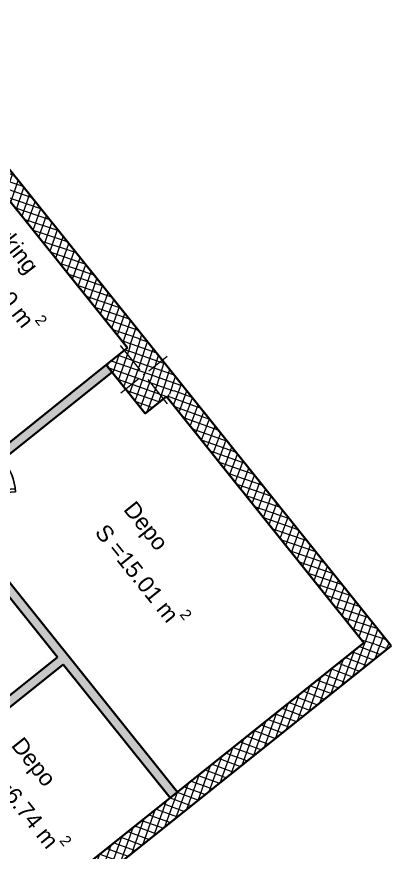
# Model space of a CAD drawing. Header units: metres. Extents: x 7511783 to 7512372, y 4692307 to 4692611.
# Drawn here: x 7512364.82 to 7512369.64, y 4692528.22 to 4692538.96 of the extents above; entities that cross this region are included whole.
import ezdxf

# ---------------------------------------------------------------- set-up
doc = ezdxf.new("R2010")
doc.units = ezdxf.units.M
for name, color, linetype, lineweight in [('A - Fill Zone_Pen_No__1', 7, 'Continuous', 0), ('A - Muret', 7, 'Continuous', 0), ('A - Muret_Pen_No__7', 7, 'Continuous', 0), ('A - Shtyllat', 7, 'Continuous', 0), ('A - Shtyllat_Pen_No__1', 7, 'Continuous', 0), ('A - Shtyllat_Pen_No__7', 7, 'Continuous', 0), ('ARCHICAD Doors_Pen_No__42', 8, 'Continuous', 0), ('garazhat-netw-amiri - b1', 20, 'Continuous', 0)]:
    doc.layers.add(name, color=color, linetype=linetype, lineweight=lineweight)
doc.layers.add('A - Fill Zone_Pen_No__145', color=7, linetype='Continuous', lineweight=0, true_color=0x0077b0)
doc.layers.add('A - Muret_Pen_No__102', color=7, linetype='Continuous', lineweight=0, true_color=0xcccccc)
doc.styles.add('GENERATED_STYLE_1', font='arial.ttf')
pattern_1 = [(44.99999999999999, (0, 0), (-68.94290863686237, 68.94290863686243), []), (135.0000000000002, (0, 0), (68.94290863686219, 68.94290863686261), [])]

# ---------------------------------------------------------------- blocks, each defined once
blk = doc.blocks.new('Wall_51', base_point=(75456.13369070938, -29146.91751099753))
at = {"layer": 'A - Muret_Pen_No__102', "linetype": 'Continuous', "lineweight": 13, "true_color": 0xcccccc}
h = blk.add_hatch(dxfattribs=at)
h.set_pattern_fill('CONCRETE_BLOCK', color=254, style=0, pattern_type=2)
h.set_pattern_definition(pattern_1)
h.paths.add_polyline_path([(75387.36626624182, -29982.24458260021), (76679.27628421261, -35739.34390052439), (76923.19459822259, -35684.60773724302), (77098.36126340371, -36465.19510545321), (76854.4424123108, -36519.93138925796), (77935.87358854203, -41339.08024673167), (78179.80262513347, -41284.34167726374), (78354.96929031459, -42064.92904547394), (78111.03971664025, -42119.66773546524), (78941.49079895228, -45820.38163429968), (79185.29665110492, -45765.67070787111), (79316.67164999075, -46351.11123402876), (79072.86539502592, -46405.82225084986), (80537.29458175127, -52931.71349309536), (80781.07732541968, -52877.00775229531), (80868.66065801025, -53267.3014364004), (80624.87764580038, -53322.00723746214), (81894.28459658063, -58978.8268215258), (82138.21822794317, -58924.0872209744), (75631.3003558905, -29927.50487920773)])
h = blk.add_hatch(dxfattribs=at)
h.set_pattern_fill('CONCRETE_BLOCK', color=254, style=0, pattern_type=2)
h.set_pattern_definition(pattern_1)
h.paths.add_polyline_path([(82069.45072467883, -59759.41431025938), (82958.32441756947, -63720.47511161403), (83257.00457082296, -63909.70114019907), (82313.38434370431, -59704.67471247646)])
at = {"layer": 'A - Muret_Pen_No__7', "color": 7, "linetype": 'Continuous', "lineweight": 35, "flags": 128}
for points in [[(82138.21814914639, -58924.08723865669), (75631.29981880749, -29927.50499973072)], [(80624.87764580038, -53322.00723746214), (81894.28459658063, -58978.8268215258)], [(83257.00457082296, -63909.70114019907), (82313.38427724458, -59704.67472739027)], [(82069.45072467883, -59759.41431025938), (82958.32441756947, -63720.47511161403)]]:
    blk.add_lwpolyline(points, dxfattribs=at)
blk = doc.blocks.new('Wall_52', base_point=(83257.00457082296, -63909.70114019907))
at = {"layer": 'A - Muret_Pen_No__102', "linetype": 'Continuous', "lineweight": 13, "true_color": 0xcccccc}
h = blk.add_hatch(dxfattribs=at)
h.set_pattern_fill('CONCRETE_BLOCK', color=254, style=0, pattern_type=2)
h.set_pattern_definition(pattern_1)
h.paths.add_polyline_path([(82958.32441756947, -63720.47511161403), (63209.8076728204, -68149.39193870047), (63264.51523607765, -68393.3326743771), (83257.00457082296, -63909.70114019907)])
at = {"layer": 'A - Muret_Pen_No__7', "color": 7, "linetype": 'Continuous', "lineweight": 35, "flags": 128}
for points in [[(82958.32441756947, -63720.47511161403), (63209.8076728204, -68149.39193870047)], [(63264.51523607765, -68393.3326743771), (83257.00457082296, -63909.70114019907)]]:
    blk.add_lwpolyline(points, dxfattribs=at)
blk = doc.blocks.new('Door 22_2')
at = {"layer": 'ARCHICAD Doors_Pen_No__42', "color": 8, "linetype": 'Continuous', "lineweight": 25}
for p, q in [((-260.3921784050518, 393.9747868736185), (-237.4491209510099, 426.7408686451782)), ((349.0569425459581, -32.76608177155968), (-260.3921784050518, 393.9747868736185)), ((-237.4491209510099, 426.7408686451782), (371.9999999999999, 0)), ((-437, 0), (-437, 19)), ((-437, 19), (-387, 19)), ((-387, 0), (-437, 0)), ((-400, 0), (-437.0000000000001, 0)), ((-400, 0), (-437.0000000000001, 0)), ((-372.0000000000001, 0), (-400, 0)), ((-400, 0), (-400, -115)), ((-400, 0), (-400, -115)), ((-400, 0), (-400, -115)), ((-387, 19), (-387, 0)), ((-372.0000000000001, -40), (-372.0000000000001, 0)), ((371.9999999999999, 0), (349.0569425459581, -32.76608177155968)), ((400, 0), (372.0000000000001, 0)), ((372.0000000000001, 0), (372.0000000000001, -40)), ((387, 19), (437, 19)), ((387, 0), (387, 19)), ((437, 0), (387, 0)), ((400, -115), (400, 0)), ((400, 0), (400, -115)), ((400, 0), (400, -115)), ((400, 0), (437.0000000000001, 0)), ((400, 0), (437.0000000000001, 0)), ((437, 19), (437, 0)), ((-360.0000000000001, -40), (-372.0000000000001, -40)), ((-360.0000000000001, -115), (-360.0000000000001, -40)), ((372.0000000000001, -40), (360.0000000000001, -40)), ((360.0000000000001, -40), (360.0000000000001, -115)), ((-437, -139), (-437, -120)), ((-437, -120), (-387, -120)), ((-400, -120), (-437.0000000000001, -120)), ((-400, -120), (-437.0000000000001, -120)), ((-387, -139), (-437, -139)), ((-400, -120), (-400, -115)), ((-400, -115), (-375, -115)), ((-400, -115), (-360.0000000000001, -115)), ((-400, -115), (-400, -120)), ((-400, -115), (-400, -120)), ((-375, -120), (-400, -120)), ((-387, -120), (-387, -139)), ((-375, -115), (-375, -120)), ((360.0000000000001, -115), (400, -115)), ((375, -120), (375, -115)), ((375, -115), (400, -115)), ((400, -120), (375, -120)), ((387, -120), (437, -120)), ((387, -139), (387, -120)), ((437, -139), (387, -139)), ((400, -115), (400, -120)), ((400, -115), (400, -120)), ((400, -115), (400, -120)), ((400, -120), (437.0000000000001, -120)), ((400, -120), (437.0000000000001, -120)), ((437, -120), (437, -139))]:
    blk.add_line(p, q, dxfattribs=at)
blk.add_arc((371.9999999999999, 0), 744, 145, 180, dxfattribs=at)
blk = doc.blocks.new('Wall_67', base_point=(76481.04478121082, -60316.56197944703))
at = {"layer": 'A - Muret_Pen_No__102', "linetype": 'Continuous', "lineweight": 0, "true_color": 0xcccccc}
for points in [[(81552.77836814358, -59055.46211245882), (79826.08316179363, -59442.93880958888), (79852.35816777733, -59560.02692335827), (81579.05337412728, -59172.5502262282)], [(76454.7766393055, -60199.47234831565), (76481.05164528922, -60316.56046208504), (79071.77079355328, -59735.19357901112), (79045.49578756958, -59618.10546524173)]]:
    blk.add_hatch(color=254, dxfattribs=at).paths.add_polyline_path(points)
at = {"layer": 'A - Muret_Pen_No__7', "color": 7, "linetype": 'Continuous', "lineweight": 35}
for p, q in [((79826.08317875642, -59442.93879673466), (79862.18534453615, -59434.83733847004)), ((79827.1779704138, -59447.81746778598), (79826.08317875642, -59442.93879673466)), ((79852.3581785336, -59560.02690196619), (79827.1779704138, -59447.81746778598)), ((79045.49581054623, -59618.10546191579), (79009.3936447665, -59626.20692018042)), ((79046.5906022036, -59622.9841329671), (79045.49581054623, -59618.10546191579)), ((79071.77081032339, -59735.19356714732), (79046.5906022036, -59622.9841329671)), ((79852.3581785336, -59560.02690196619), (79888.46034431331, -59551.92544370157)), ((79071.77081032339, -59735.19356714732), (79035.66864454366, -59743.29502541195))]:
    blk.add_line(p, q, dxfattribs=at)
at = {"layer": 'A - Muret_Pen_No__7', "color": 7, "linetype": 'Continuous', "lineweight": 35, "flags": 128}
for points in [[(81552.7783743501, -59055.46206893428), (79826.08320539519, -59442.93879075682)], [(81579.05337412728, -59172.55017416581), (81552.7783743501, -59055.46206893428)], [(79852.35820517236, -59560.02689598835), (81579.05337412728, -59172.55017416581)], [(79045.49584574952, -59618.10545401603), (76454.76978143364, -60199.4738742155)], [(78925.41067878397, -59768.03731686878), (79071.7708455267, -59735.19355924756)], [(76481.04478121082, -60316.56197944703), (78808.32257254375, -59794.3123168723)]]:
    blk.add_lwpolyline(points, dxfattribs=at)
at = {"layer": 'ARCHICAD Doors_Pen_No__42', "color": 8, "linetype": 'Continuous', "lineweight": 25, "zscale": 1000, "rotation": 192.6478581666995}
blk.add_blockref('Door 22_2', (79462.06449442849, -59647.61023455676), dxfattribs=at)
blk = doc.blocks.new('Wall_68', base_point=(78808.32257254375, -59794.3123168723))
at = {"layer": 'A - Muret_Pen_No__102', "linetype": 'Continuous', "lineweight": 0, "true_color": 0xcccccc}
blk.add_hatch(color=254, dxfattribs=at).paths.add_polyline_path([(78808.32257254375, -59794.31231687229), (79845.39199156147, -64418.59937994905), (79962.48354468626, -64392.33974958559), (78925.41067878397, -59768.03731686877)])
at = {"layer": 'A - Muret_Pen_No__7', "color": 7, "linetype": 'Continuous', "lineweight": 35, "flags": 128}
for points in [[(78808.32257254375, -59794.31231687229), (79337.90308006862, -62155.70900343581)], [(79962.48354468626, -64392.33974958559), (78925.41067878397, -59768.03731686877)], [(79364.16271043208, -62272.80055656059), (79845.39199156147, -64418.59937994905)], [(79845.39199156147, -64418.59937994905), (79962.48354468626, -64392.33974958559)]]:
    blk.add_lwpolyline(points, dxfattribs=at)
blk = doc.blocks.new('Wall_69', base_point=(76451.34327758304, -62926.04632519987))
at = {"layer": 'A - Muret_Pen_No__102', "linetype": 'Continuous', "lineweight": 0, "true_color": 0xcccccc}
blk.add_hatch(color=254, dxfattribs=at).paths.add_polyline_path([(76568.43483070785, -62899.7866948364), (79364.16271043207, -62272.8005565606), (79337.9030800686, -62155.70900343582), (76542.17520034437, -62782.69514171161)])
at = {"layer": 'A - Muret_Pen_No__7', "color": 7, "linetype": 'Continuous', "lineweight": 35, "flags": 128}
for points in [[(79337.9030800686, -62155.70900343582), (76542.17520034437, -62782.69514171161)], [(76568.43483070785, -62899.7866948364), (79364.16271043207, -62272.8005565606)]]:
    blk.add_lwpolyline(points, dxfattribs=at)
blk = doc.blocks.new('Column_160', base_point=(81933.08883970446, -59380.06671201398))
at = {"layer": 'A - Shtyllat', "linetype": 'Continuous', "lineweight": 0, "true_color": 0x000000}
h = blk.add_hatch(dxfattribs=at)
h.set_pattern_fill('CONCRETE_BLOCK', color=18, style=0, pattern_type=2)
h.set_pattern_definition(pattern_1)
h.paths.add_polyline_path([(81552.7852440351, -59055.4605273518), (81727.95190921621, -59836.04789556201), (82069.45072467883, -59759.41431025938), (81894.28459658063, -58978.8268215258)])
h = blk.add_hatch(dxfattribs=at)
h.set_pattern_fill('CONCRETE_BLOCK', color=18, style=0, pattern_type=2)
h.set_pattern_definition(pattern_1)
h.paths.add_polyline_path([(82138.21814914639, -58924.08723865669), (81894.28459658063, -58978.8268215258), (82069.45072467883, -59759.41431025938), (82313.38427724458, -59704.67472739027)])
h = blk.add_hatch(dxfattribs=at)
h.set_pattern_fill('CONCRETE_BLOCK', color=18, style=0, pattern_type=2)
h.set_pattern_definition(pattern_1)
h.paths.add_polyline_path([(82138.22577019273, -58924.08552846596), (82313.38427724458, -59704.67472739027)])
at = {"layer": 'A - Shtyllat_Pen_No__1', "color": 7, "linetype": 'Continuous', "lineweight": 13}
for p, q in [((81915.57217318636, -59302.00797519297), (81827.9888405958, -58911.71429108786)), ((82011.14757652549, -59362.55004549587), (82303.86783960431, -59296.86254605296)), ((81855.03010288345, -59397.58337853209), (81562.30983980463, -59463.27087797501)), ((81950.60550622258, -59458.125448835), (82038.18883881313, -59848.41913294011))]:
    blk.add_line(p, q, dxfattribs=at)
blk.add_point((81933.08883970446, -59380.06671201398), dxfattribs=at)
at = {"layer": 'A - Shtyllat_Pen_No__7', "color": 7, "linetype": 'Continuous', "lineweight": 35, "flags": 128}
for points in [[(81894.28459658063, -58978.8268215258), (81552.7852440351, -59055.4605273518)], [(82313.38427724458, -59704.67472739027), (82138.22577019273, -58924.08552846596)], [(81552.7852440351, -59055.4605273518), (81727.95190921621, -59836.04789556201), (82069.45072467883, -59759.41431025938)]]:
    blk.add_lwpolyline(points, dxfattribs=at)

msp = doc.modelspace()

# ---------------------------------------------------------------- linework, layer by layer
at = {"layer": 'garazhat-netw-amiri - b1'}
msp.add_lwpolyline([(7512353.643703461, 4692518.065348045), (7512369.637206264, 4692530.872004502), (7512347.364809095, 4692558.679288377, 0.002191949762086438), (7512332.664126408, 4692546.836135736), (7512341.813328765, 4692535.413276073), (7512340.499410883, 4692534.422684073), (7512340.923609468, 4692533.891426173), (7512340.950405107, 4692533.913020399)], format="xyb", close=True, dxfattribs=at)

# ---------------------------------------------------------------- block references
at = {"layer": 'A - Muret', "color": 7, "lineweight": 35, "xscale": 0.001, "yscale": 0.001, "zscale": 0.001, "rotation": 26.04535599708318}
for name, p in [('Wall_51', (7512347.364809094, 4692558.679288378)), ('Wall_67', (7512361.971682702, 4692531.125043289)), ('Wall_68', (7512363.833307168, 4692532.61612376)), ('Wall_52', (7512369.637206264, 4692530.872004503)), ('Wall_69', (7512363.090776406, 4692528.767519161))]:
    msp.add_blockref(name, p, dxfattribs=at)
at = {"layer": 'A - Shtyllat', "color": 7, "lineweight": 35, "xscale": 0.001, "yscale": 0.001, "zscale": 0.001, "rotation": 26.04535599708318}
msp.add_blockref('Column_160', (7512366.458855253, 4692534.360331576), dxfattribs=at)

# ---------------------------------------------------------------- texts
at = {"layer": 'A - Fill Zone_Pen_No__1', "color": 7, "lineweight": 13, "insert": (7512363.97002798, 4692536.130956316), "char_height": 0.2099999964237213, "attachment_point": 7, "rotation": 307.81174206529715, "style": 'GENERATED_STYLE_1'}
msp.add_mtext('{\\fArial|b0|i0|c0|p34;Parking ^MS =19.20 m{\\H0.66x;\\S2^  ;}}', dxfattribs=at)
at = {"layer": 'A - Fill Zone_Pen_No__145', "color": 144, "lineweight": 20, "true_color": 0x0077b0, "char_height": 0.2099999964237213, "attachment_point": 7, "style": 'GENERATED_STYLE_1'}
for s, insert, rotation in [('{\\fArial|b0|i0|c0|p34;Depo ^MS =15.01 m{\\H0.66x;\\S2^  ;}}', (7512365.8143881, 4692532.326238683), 308.6931747414381), ('{\\fArial|b0|i0|c0|p34;Depo ^MS =6.74 m{\\H0.66x;\\S2^  ;}}', (7512364.371888345, 4692529.290916762), 308.6856934205797)]:
    msp.add_mtext(s, dxfattribs=dict(at, insert=insert, rotation=rotation))

doc.saveas('drawing.dxf')
